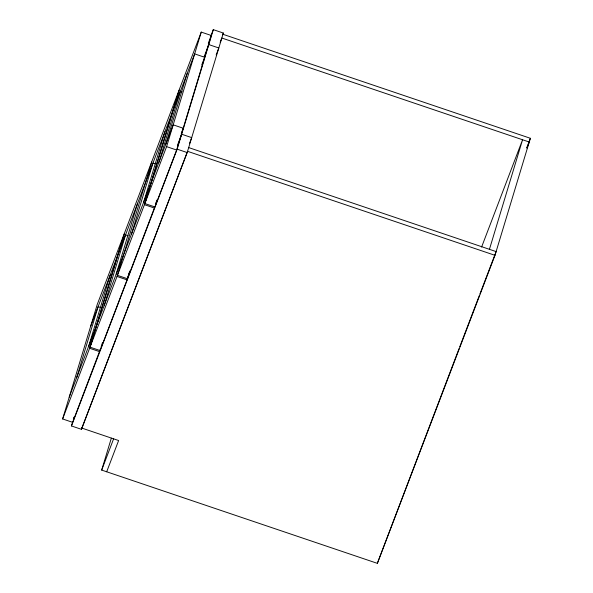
<?xml version="1.0" encoding="UTF-8"?>
<svg xmlns="http://www.w3.org/2000/svg" width="593" height="593" viewBox="0 0 593 593"><rect width="100%" height="100%" fill="white"/><g stroke="black" fill="none" stroke-linecap="round" stroke-linejoin="round"><path stroke-width="0.89" d="M62.621 418.954L97.259 304.417L124.248 233.731L89.61 348.269L62.621 418.954L72.642 422.342L100.425 349.047M76.667 377.637L98.127 306.67L100.632 307.515M88.742 346.015L110.202 275.048M129.163 272.891L127.05 279.859L100.061 350.545L90.032 347.15L124.678 232.612L151.667 161.933M104.079 305.832L125.546 234.872L128.051 235.718M116.154 274.211L137.62 203.251M210.33 37.433L213.302 29.65L223.331 33.045L187.18 152.557L81.486 429.339L71.464 425.952L72.791 421.556M73.324 419.8L74.118 417.161M73.436 419.725L74.221 417.116M90.032 347.15L117.029 276.471L152.097 160.814L179.086 90.129L144.44 204.667L117.451 275.352L127.48 278.747L154.995 206.32M131.498 234.035L152.964 163.068L155.47 163.92M143.573 202.413L165.039 131.446M100.061 350.545L100.588 348.803M101.114 347.061L102.433 342.702M144.87 203.555L179.509 89.017L201.249 32.096L211.271 35.491L176.632 150.029L154.892 206.942L144.87 203.555L166.603 146.634L201.249 32.096M158.917 162.237L180.383 91.27L182.051 91.833M165.736 144.381L187.195 73.413M81.486 429.339L82.019 427.583M127.48 278.747L129.852 270.905M155.789 203.703L156.574 201.086M155.685 204.333L157.004 199.974M71.464 425.952L177.159 149.169L213.302 29.65M222.953 34.283L530.379 138.288L494.985 255.316L377.363 563.35L101.677 470.086L111.328 438.168M377.363 563.35L459.115 348.491M489.433 249.327L522.566 139.763L481.598 247.059M90.67 326.202L117.659 255.516M118.089 254.404L145.077 183.719M145.507 182.6L172.496 111.921M172.919 110.802L194.66 53.881L204.681 57.276L201.761 64.919M69.203 397.162L96.199 326.484M96.622 325.364L123.618 254.679M124.041 253.567L151.03 182.881M151.46 181.769L173.193 124.849L183.222 128.236M208.306 43.252L211.271 35.491M204.162 56.698L208.788 44.586L218.81 47.981L216.163 54.904M181.243 133.418L182.896 129.089M177.522 145.107L181.673 134.226L191.702 137.62L189.389 143.676M222.664 34.772L223.331 33.045M220.173 42.348L221.819 38.019L529.252 142.023L526.94 148.08M101.677 470.086L113.611 438.835M106.688 471.783L118.622 440.532L81.864 428.094L187.558 151.319L494.985 255.316M526.747 147.805L530.379 138.288M459.775 346.764L479.27 295.714M479.93 293.98L496.119 251.588L188.685 147.583M177.159 149.169L187.18 152.557M166.603 146.634L176.632 150.029M144.44 204.667L154.469 208.061M117.029 276.471L127.05 279.859M89.61 348.269L99.631 351.656"/></g></svg>
